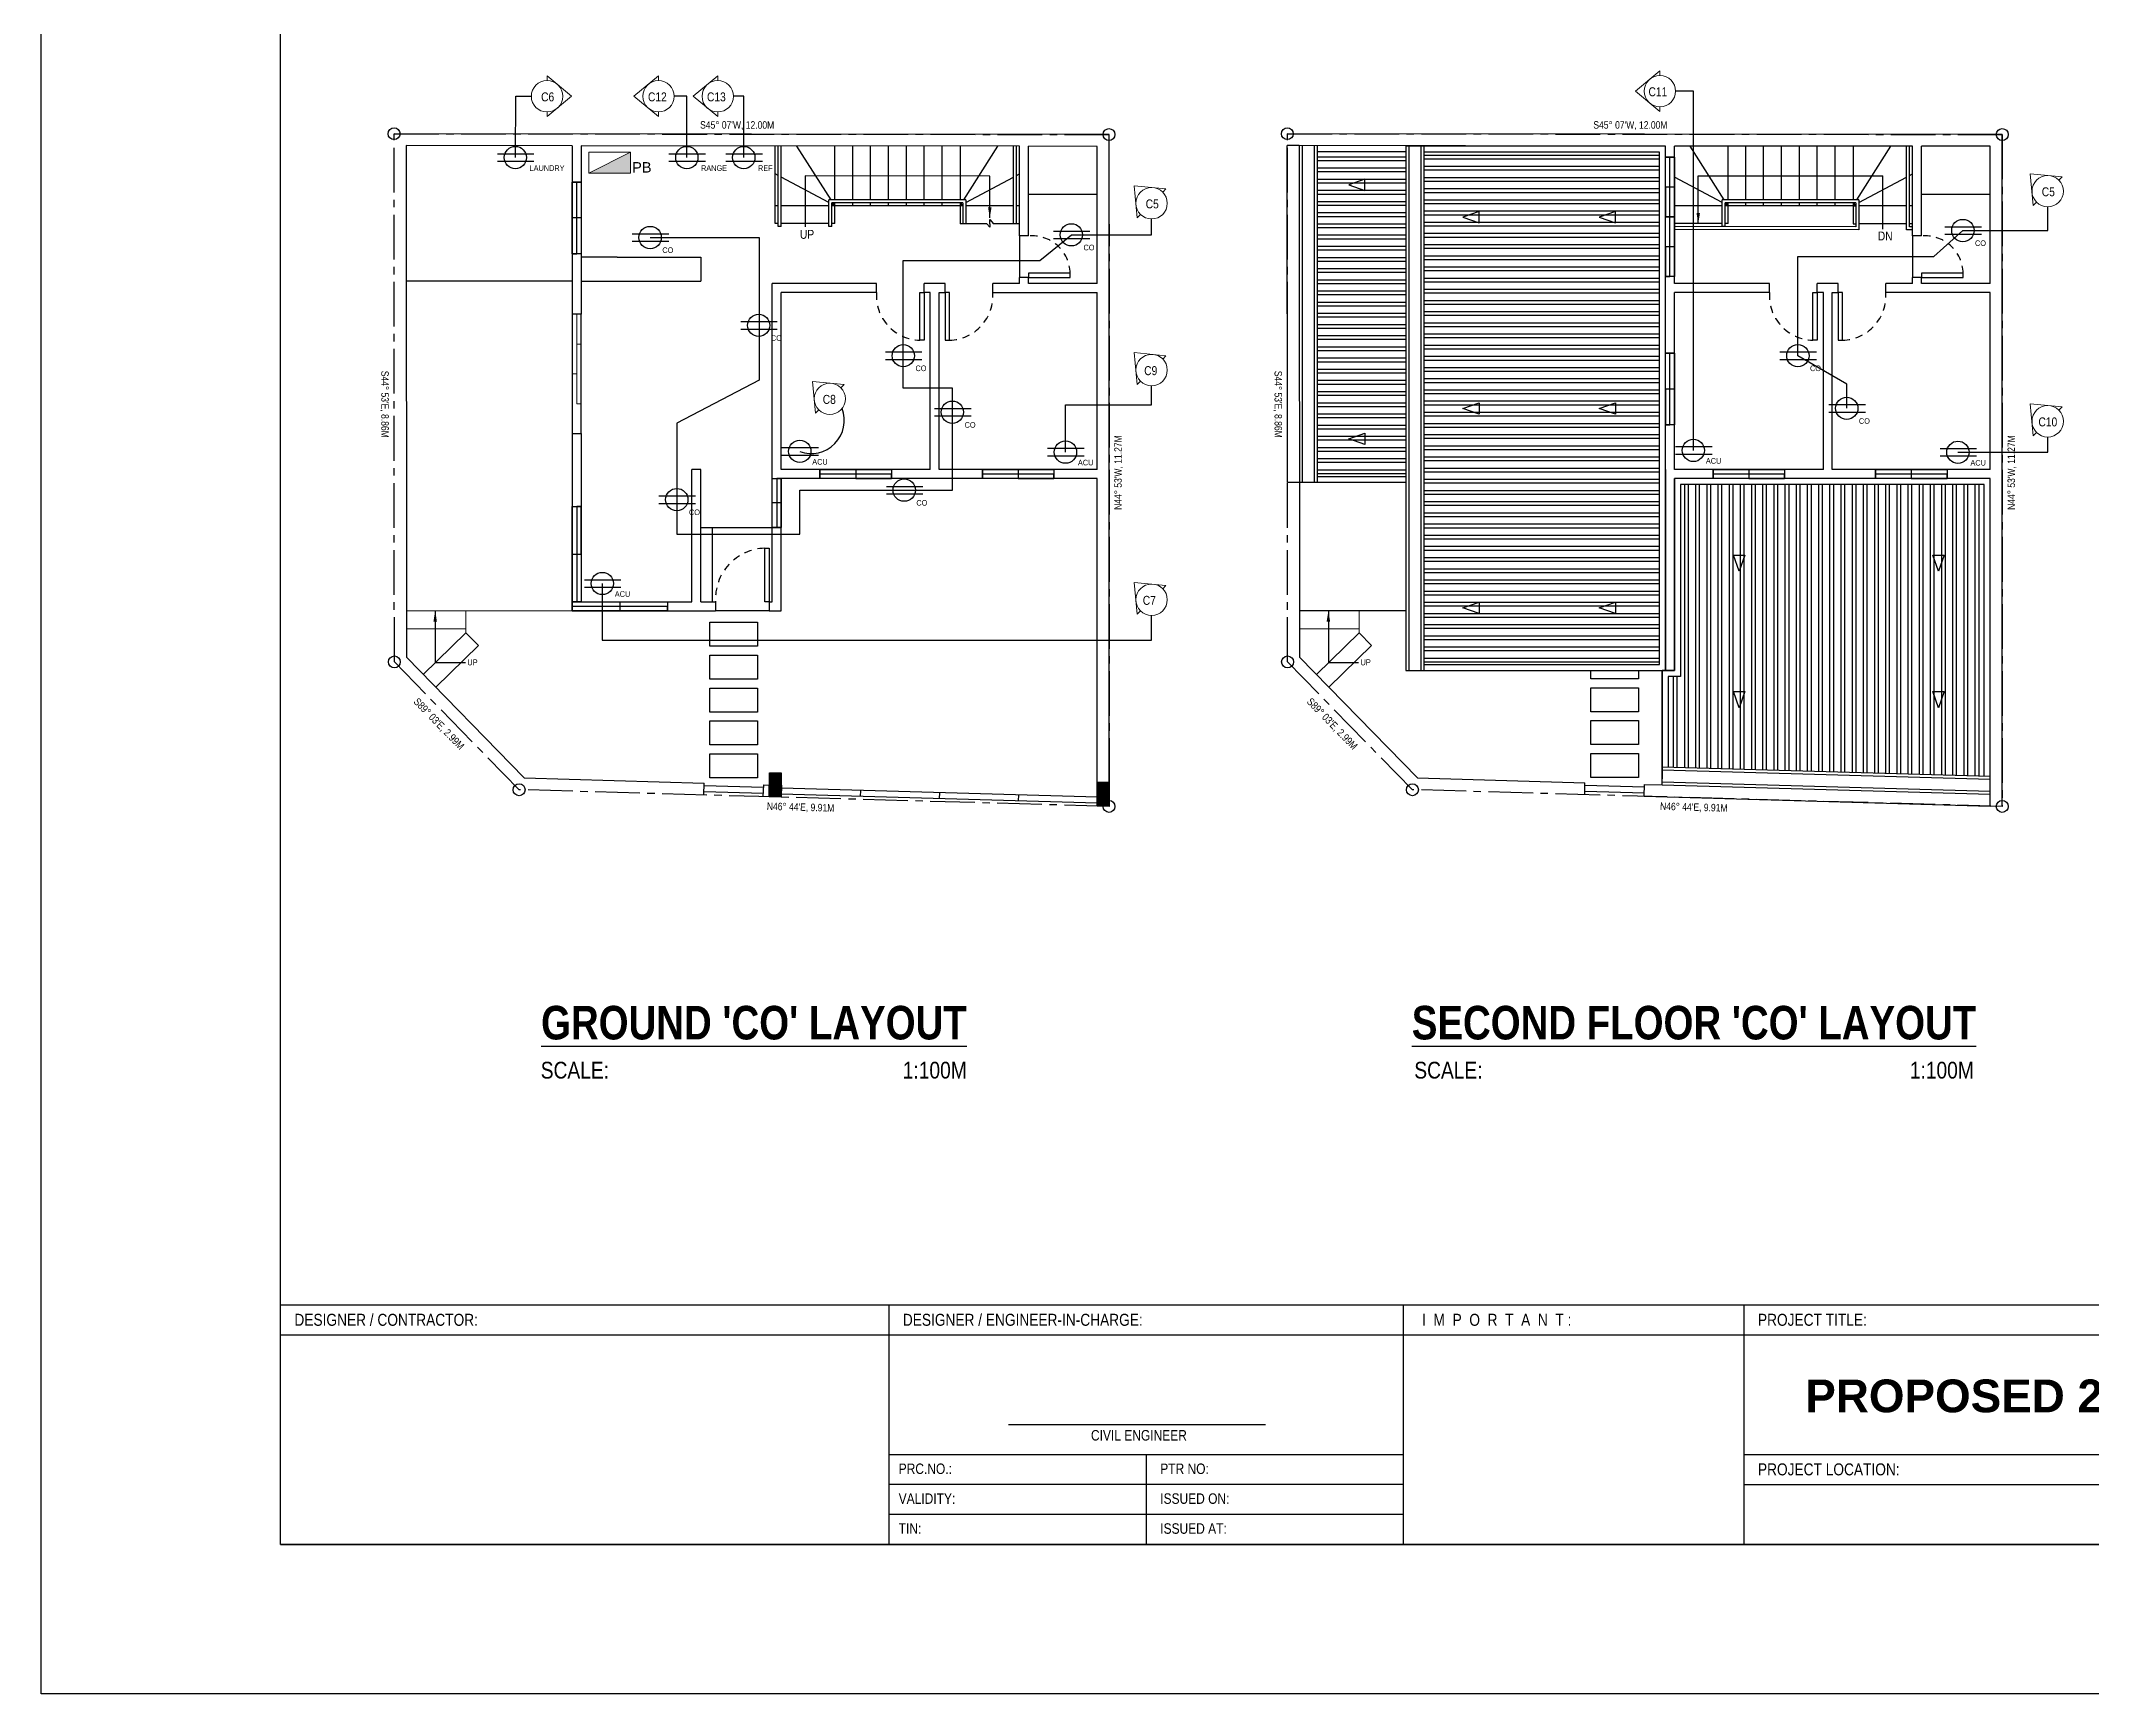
# Model space of a CAD drawing. Header units: inches. Extents: x 7263 to 14962, y 1317 to 2926.
# Drawn here: x 7262.7 to 7297.09, y 1317.12 to 1344.84 of the extents above; entities that cross this region are included whole.
import ezdxf

# ---------------------------------------------------------------- set-up
doc = ezdxf.new("R2010")
doc.units = ezdxf.units.IN
doc.header["$MEASUREMENT"] = 0
doc.linetypes.add('CENTER2', pattern=[1.125, 0.75, -0.125, 0.125, -0.125])
doc.linetypes.add('HIDDEN2', pattern=[0.1875, 0.125, -0.0625])
doc.layers.add('electrical', color=118, linetype='Continuous', lineweight=13)
doc.layers.add('Muebles', color=2, linetype='Continuous', lineweight=0)
for name, color, linetype in [('hatch', 14, 'Continuous'), ('Layer1', 1, 'Continuous'), ('Layer2', 2, 'Continuous'), ('Layer3', 3, 'Continuous'), ('Layer4', 4, 'Continuous'), ('Layer6', 6, 'Continuous'), ('Layer8', 8, 'Continuous'), ('PDF10_HJ_10MM 2', 7, 'Continuous'), ('text', 7, 'Continuous')]:
    doc.layers.add(name, color=color, linetype=linetype)
doc.styles.get("Standard").update_dxf_attribs({"font": ''})
doc.styles.get('Standard').set_extended_font_data('Tw Cen MT Condensed')
doc.dimstyles.get("Standard").update_dxf_attribs({"dimtxt": 0.2, "dimasz": 0.18, "dimexe": 0.18, "dimexo": 0.0625, "dimgap": 0.09, "dimtad": 0, "dimzin": 0, "dimdsep": 46, "dimtxsty": 'Standard', "dimblk": 'ARCHTICK', "dimcen": 0.09, "dimclrd": 8, "dimclre": 8, "dimclrt": 2, "dimadec": 0, "dimazin": 0, "dimtfac": 1, "dimtofl": 0, "dimtmove": 0, "dimatfit": 3, "dimfxl": 1, "dimtolj": 1, "dimtzin": 0, "dimarcsym": 0})

# ---------------------------------------------------------------- blocks, each defined once
blk = doc.blocks.new('lot')
at = {"layer": 'Layer3', "linetype": 'CENTER2'}
blk.add_lwpolyline([(7106.756, 1445.657), (7106.77, 1434.387), (7096.873, 1434.655), (7094.777, 1436.797), (7094.762, 1445.657)], close=True, dxfattribs=at)
at = {"layer": 'Layer4'}
for centre in [(7094.762, 1445.657), (7106.756, 1445.657), (7094.777, 1436.797), (7096.873, 1434.655), (7106.77, 1434.387)]:
    blk.add_circle(centre, 0.1, dxfattribs=at)
at = {"layer": 'Layer3', "insert": (7099.896, 1445.873), "char_height": 0.125, "attachment_point": 1}
blk.add_mtext_dynamic_manual_height_columns("{\\fTechnicLite|b0|i0|c2|p2;S45%%D 07'W, 12.00M}", width=3.85486, gutter_width=1, heights=[0], dxfattribs=at)
at = {"layer": 'Layer3', "char_height": 0.125, "attachment_point": 1}
for s, insert, rotation in [("{\\fTechnicLite|b0|i0|c2|p2;S44%%D 53'E, 8.86M}", (7094.677, 1441.68), 270.1019), ("{\\fTechnicLite|b0|i0|c2|p2;N44%%D 53'W, 11.27M}", (7106.852, 1439.361), 90.0686), ("{\\fTechnicLite|b0|i0|c2|p2;S89%%D 03'E, 2.99M}", (7095.18, 1436.207), 314.2353), ("{\\fTechnicLite|b0|i0|c2|p2;N46%%D 44'E, 9.91M}", (7101.031, 1434.448), 358.4519)]:
    blk.add_mtext_dynamic_manual_height_columns(s, width=3.85486, gutter_width=1, heights=[0], dxfattribs=dict(at, insert=insert, rotation=rotation))
blk = doc.blocks.new('_ArchTick')
at = {"color": 0, "linetype": 'ByBlock', "const_width": 0.15}
blk.add_lwpolyline([(-0.5, -0.5), (0.5, 0.5)], dxfattribs=at)

msp = doc.modelspace()

# ---------------------------------------------------------------- hatches: boundary and pattern name
at = {"layer": 'electrical'}
h = msp.add_hatch(color=8, dxfattribs=at)
h.set_gradient(color1=(122, 133, 130), one_color=1, tint=1)
h.paths.add_polyline_path([(7271.885, 1342.628), (7272.587, 1342.628), (7272.587, 1342.979)])
at = {"layer": 'Layer3', "true_color": 0x636466}
h = msp.add_hatch(dxfattribs=at)
h.set_pattern_fill('ANSI32', color=251, scale=0.5, angle=135)
h.set_pattern_definition([(180, (130.64805, -114.22418), (-3e-17, -0.1875), []), (180, (130.58555, -114.16168), (-3e-17, -0.1875), [])])
h.paths.add_polyline_path([(7285.596, 1342.987), (7284.106, 1342.987), (7284.106, 1337.536), (7285.596, 1337.536)])
h = msp.add_hatch(dxfattribs=at)
h.set_pattern_fill('ANSI32', color=251, scale=0.5, angle=135)
h.set_pattern_definition([(180, (102.37391, -102.38363), (-3e-17, -0.1875), []), (180, (102.31141, -102.32113), (-3e-17, -0.1875), [])])
h.paths.add_polyline_path([(7289.85, 1342.977), (7285.896, 1342.977), (7285.896, 1334.383), (7289.85, 1334.383)])
h = msp.add_hatch(dxfattribs=at)
h.set_pattern_fill('ANSI32', color=251, scale=0.5, angle=225)
h.set_pattern_definition([(270, (130.64811, -102.38363), (0.1875, -4e-17), []), (270, (130.58561, -102.44613), (0.1875, -4e-17), [])])
h.paths.add_polyline_path([(7289.994, 1332.662), (7295.3, 1332.512), (7295.3, 1337.404), (7290.2, 1337.404), (7290.2, 1334.183), (7289.994, 1334.183)])
at = {"layer": 'Layer6', "true_color": 0x636466}
h = msp.add_hatch(color=251, dxfattribs=at)
h.dxf.hatch_style = 1
h.paths.add_polyline_path([(7275.115, 1332.465, -0.414564), (7275.015, 1332.565), (7274.916, 1332.565), (7274.915, 1332.165), (7275.115, 1332.165)])
h.paths.add_polyline_path([(7275.115, 1332.565), (7275.015, 1332.565, 0.414564), (7275.115, 1332.465)], flags=17)
h = msp.add_hatch(color=251, dxfattribs=at)
h.dxf.hatch_style = 1
h.paths.add_polyline_path([(7280.615, 1332.309, -0.414564), (7280.515, 1332.409), (7280.415, 1332.409), (7280.415, 1332.009), (7280.615, 1332.009)])
h.paths.add_polyline_path([(7280.615, 1332.409), (7280.515, 1332.409, 0.414564), (7280.615, 1332.309)], flags=17)

# ---------------------------------------------------------------- linework, layer by layer
at = {"layer": 'Defpoints'}
msp.add_lwpolyline([(7262.697, 1368.116), (7339.197, 1368.116), (7339.197, 1317.116), (7262.697, 1317.116)], close=True, dxfattribs=at)
at = {"layer": 'electrical', "color": 1}
msp.add_line((7272.587, 1342.979), (7271.885, 1342.628), dxfattribs=at)
at = {"layer": 'electrical', "color": 2, "lineweight": 15}
for points in [[(7271.186, 1343.652), (7271.186, 1343.574), (7271.599, 1343.915), (7271.186, 1344.256), (7271.186, 1344.177)], [(7271.186, 1343.652), (7271.186, 1343.574), (7271.599, 1343.915), (7271.186, 1344.256), (7271.186, 1344.177)], [(7273.056, 1343.652), (7273.056, 1343.574), (7272.643, 1343.915), (7273.056, 1344.256), (7273.056, 1344.177)], [(7274.05, 1343.652), (7274.05, 1343.574), (7273.637, 1343.915), (7274.05, 1344.256), (7274.05, 1344.177)], [(7289.858, 1343.739), (7289.858, 1343.66), (7289.445, 1344.001), (7289.858, 1344.343), (7289.858, 1344.264)], [(7281.143, 1341.934), (7281.088, 1341.879), (7281.037, 1342.412), (7281.57, 1342.361), (7281.515, 1342.306)], [(7296.177, 1342.138), (7296.122, 1342.082), (7296.071, 1342.615), (7296.604, 1342.565), (7296.549, 1342.509)], [(7281.143, 1339.137), (7281.088, 1339.081), (7281.037, 1339.615), (7281.57, 1339.564), (7281.515, 1339.508)], [(7275.745, 1338.656), (7275.69, 1338.6), (7275.639, 1339.133), (7276.172, 1339.083), (7276.117, 1339.027)], [(7296.177, 1338.278), (7296.122, 1338.222), (7296.071, 1338.755), (7296.604, 1338.704), (7296.549, 1338.649)], [(7281.143, 1335.284), (7281.088, 1335.228), (7281.037, 1335.762), (7281.57, 1335.711), (7281.515, 1335.655)]]:
    msp.add_lwpolyline(points, dxfattribs=at)
at = {"layer": 'electrical', "color": 1}
msp.add_lwpolyline([(7271.885, 1342.628), (7272.587, 1342.628), (7272.587, 1342.979), (7271.885, 1342.979)], close=True, dxfattribs=at)
at = {"layer": 'electrical', "color": 4, "lineweight": 15}
for centre in [(7271.186, 1343.915), (7271.186, 1343.915), (7273.056, 1343.915), (7273.056, 1343.915), (7274.05, 1343.915), (7274.05, 1343.915), (7289.858, 1344.001), (7289.858, 1344.001), (7281.329, 1342.12), (7281.329, 1342.12), (7296.363, 1342.323), (7296.363, 1342.323), (7281.329, 1339.323), (7281.329, 1339.323), (7275.931, 1338.841), (7275.931, 1338.841), (7296.363, 1338.463), (7296.363, 1338.463), (7281.329, 1335.47), (7281.329, 1335.47)]:
    msp.add_circle(centre, 0.263, dxfattribs=at)
at = {"layer": 'hatch', "color": 1, "lineweight": -3}
for p, q in [((7270.355, 1342.95), (7270.967, 1342.95)), ((7270.355, 1342.825), (7270.967, 1342.825)), ((7273.232, 1342.95), (7273.844, 1342.95)), ((7273.232, 1342.825), (7273.844, 1342.825)), ((7274.187, 1342.95), (7274.799, 1342.95)), ((7274.187, 1342.825), (7274.799, 1342.825)), ((7294.64, 1341.726), (7295.252, 1341.726)), ((7272.616, 1341.609), (7273.229, 1341.609)), ((7272.616, 1341.484), (7273.229, 1341.484)), ((7279.683, 1341.653), (7280.295, 1341.653)), ((7279.683, 1341.528), (7280.295, 1341.528)), ((7294.64, 1341.601), (7295.252, 1341.601)), ((7274.438, 1340.135), (7275.05, 1340.135)), ((7274.438, 1340.01), (7275.05, 1340.01)), ((7276.863, 1339.627), (7277.476, 1339.627)), ((7291.872, 1339.627), (7292.484, 1339.627)), ((7276.863, 1339.502), (7277.476, 1339.502)), ((7291.872, 1339.502), (7292.484, 1339.502)), ((7277.688, 1338.678), (7278.3, 1338.678)), ((7292.692, 1338.743), (7293.304, 1338.743)), ((7292.692, 1338.619), (7293.304, 1338.619)), ((7277.688, 1338.553), (7278.3, 1338.553)), ((7275.127, 1338.022), (7275.74, 1338.022)), ((7279.584, 1338.01), (7280.196, 1338.01)), ((7290.119, 1338.038), (7290.732, 1338.038)), ((7290.119, 1337.913), (7290.732, 1337.913)), ((7294.557, 1338.007), (7295.17, 1338.007)), ((7275.127, 1337.897), (7275.74, 1337.897)), ((7279.584, 1337.885), (7280.196, 1337.885)), ((7294.557, 1337.882), (7295.17, 1337.882)), ((7273.064, 1337.212), (7273.676, 1337.212)), ((7276.879, 1337.372), (7277.491, 1337.372)), ((7276.879, 1337.247), (7277.491, 1337.247)), ((7273.064, 1337.087), (7273.676, 1337.087)), ((7271.814, 1335.805), (7272.426, 1335.805)), ((7271.814, 1335.68), (7272.426, 1335.68))]:
    msp.add_line(p, q, dxfattribs=at)
for centre in [(7270.655, 1342.887), (7273.532, 1342.887), (7274.487, 1342.887), (7272.916, 1341.546), (7279.983, 1341.591), (7294.94, 1341.663), (7274.738, 1340.073), (7277.163, 1339.564), (7292.172, 1339.564), (7277.987, 1338.616), (7292.992, 1338.681), (7275.427, 1337.959), (7279.884, 1337.947), (7290.419, 1337.975), (7294.857, 1337.944), (7273.363, 1337.15), (7277.179, 1337.309), (7272.114, 1335.743)]:
    msp.add_circle(centre, 0.187, dxfattribs=at)
at = {"layer": 'Layer1'}
for p, q in [((7275.065, 1341.73), (7275.066, 1343.08)), ((7275.115, 1341.73), (7275.116, 1343.08)), ((7279.015, 1341.777), (7279.013, 1343.08)), ((7279.065, 1341.777), (7279.063, 1343.08)), ((7283.856, 1343.087), (7283.853, 1337.436)), ((7284.056, 1343.087), (7284.059, 1337.436)), ((7285.646, 1343.077), (7285.646, 1334.283)), ((7285.846, 1343.077), (7285.846, 1334.283)), ((7293.997, 1341.677), (7293.995, 1343.08)), ((7294.047, 1341.727), (7294.045, 1343.08)), ((7284.106, 1342.987), (7285.596, 1342.987)), ((7278.215, 1342.178), (7275.915, 1342.179)), ((7275.915, 1341.729), (7275.915, 1342.179)), ((7278.165, 1342.128), (7275.965, 1342.129)), ((7275.965, 1341.729), (7275.965, 1342.129)), ((7278.165, 1342.128), (7278.165, 1341.778)), ((7278.215, 1342.178), (7278.215, 1341.778)), ((7279.264, 1342.274), (7280.415, 1342.274)), ((7293.197, 1342.177), (7290.9, 1342.179)), ((7290.9, 1341.729), (7290.9, 1342.179)), ((7293.147, 1342.127), (7290.95, 1342.129)), ((7290.95, 1341.729), (7290.95, 1342.129)), ((7293.147, 1342.127), (7293.147, 1341.727)), ((7293.197, 1342.177), (7293.197, 1341.677)), ((7294.246, 1342.274), (7295.397, 1342.274)), ((7275.115, 1341.73), (7275.065, 1341.73)), ((7275.965, 1341.729), (7275.915, 1341.729)), ((7293.147, 1341.727), (7290.1, 1341.73)), ((7293.197, 1341.677), (7290.1, 1341.68)), ((7290.95, 1341.729), (7290.9, 1341.729)), ((7294.097, 1341.727), (7294.047, 1341.727)), ((7279.115, 1341.574), (7279.115, 1340.874)), ((7294.097, 1341.677), (7293.997, 1341.677)), ((7294.097, 1341.574), (7294.097, 1340.874)), ((7284.106, 1337.536), (7285.596, 1337.536)), ((7273.765, 1336.684), (7274.965, 1336.684)), ((7273.965, 1335.433), (7273.965, 1336.684)), ((7274.915, 1335.283), (7274.015, 1335.283)), ((7285.596, 1335.283), (7283.81, 1335.283)), ((7289.894, 1332.615), (7295.4, 1332.459)), ((7289.894, 1332.415), (7295.4, 1332.259))]:
    msp.add_line(p, q, dxfattribs=at)
for points in [[(7285.896, 1334.383), (7289.85, 1334.383), (7289.85, 1342.977), (7285.896, 1342.977)], [(7295.3, 1332.512), (7295.3, 1337.404), (7290.2, 1337.404), (7290.2, 1334.183), (7289.994, 1334.183), (7289.994, 1332.662)]]:
    msp.add_lwpolyline(points, dxfattribs=at)
for points in [[(7290.1, 1342.892), (7290.1, 1341.892), (7289.95, 1341.892), (7289.95, 1342.892)], [(7271.76, 1342.474), (7271.76, 1341.274), (7271.61, 1341.274), (7271.61, 1342.474)], [(7290.1, 1341.892), (7290.1, 1340.892), (7289.95, 1340.892), (7289.95, 1341.892)], [(7271.61, 1338.259), (7271.76, 1338.259), (7271.76, 1340.259), (7271.61, 1340.259)], [(7290.1, 1339.604), (7290.1, 1338.404), (7289.95, 1338.404), (7289.95, 1339.604)], [(7275.765, 1337.654), (7276.965, 1337.654), (7276.965, 1337.504), (7275.765, 1337.504)], [(7278.49, 1337.654), (7279.69, 1337.654), (7279.69, 1337.504), (7278.49, 1337.504)], [(7290.75, 1337.654), (7291.95, 1337.654), (7291.95, 1337.504), (7290.75, 1337.504)], [(7293.475, 1337.654), (7294.675, 1337.654), (7294.675, 1337.504), (7293.475, 1337.504)], [(7274.965, 1336.684), (7274.965, 1337.504), (7275.115, 1337.504), (7275.115, 1336.684)], [(7271.61, 1335.433), (7271.61, 1337.033), (7271.76, 1337.033), (7271.76, 1335.433)], [(7271.61, 1335.433), (7273.21, 1335.433), (7273.21, 1335.283), (7271.61, 1335.283)]]:
    msp.add_lwpolyline(points, close=True, dxfattribs=at)
at = {"layer": 'Layer1', "linetype": 'HIDDEN2'}
for centre, radius, start, end in [((7279.319, 1340.93), 0.646, 1.6632, 94.8163), ((7294.301, 1340.93), 0.646, 1.6632, 94.8163), ((7277.459, 1340.569), 0.746, 175.8096, 268.5593), ((7277.921, 1340.569), 0.746, 271.4407, 4.1904), ((7292.441, 1340.569), 0.746, 175.8096, 268.5593), ((7292.903, 1340.569), 0.746, 271.4407, 4.1904), ((7274.859, 1335.488), 0.846, 91.2707, 183.7084)]:
    msp.add_arc(centre, radius, start, end, dxfattribs=at)
at = {"layer": 'Layer2'}
for p, q in [((7275.015, 1341.78), (7275.016, 1343.08)), ((7275.951, 1342.179), (7275.38, 1343.08)), ((7276.015, 1342.179), (7276.015, 1343.081)), ((7276.315, 1342.179), (7276.315, 1343.081)), ((7276.615, 1342.179), (7276.615, 1343.081)), ((7276.915, 1342.179), (7276.915, 1343.081)), ((7277.215, 1342.179), (7277.215, 1343.081)), ((7277.515, 1342.179), (7277.515, 1343.081)), ((7277.815, 1342.179), (7277.815, 1343.081)), ((7278.115, 1343.077), (7278.115, 1342.178)), ((7278.178, 1342.179), (7278.75, 1343.08)), ((7290.937, 1342.179), (7290.365, 1343.08)), ((7291, 1342.179), (7291, 1343.081)), ((7291.297, 1342.179), (7291.297, 1343.081)), ((7291.597, 1342.179), (7291.597, 1343.081)), ((7291.897, 1342.179), (7291.897, 1343.081)), ((7292.197, 1342.179), (7292.197, 1343.081)), ((7292.497, 1342.179), (7292.497, 1343.081)), ((7292.797, 1342.179), (7292.797, 1343.081)), ((7293.097, 1343.077), (7293.097, 1342.178)), ((7293.16, 1342.179), (7293.732, 1343.08)), ((7275.066, 1342.587), (7275.016, 1342.614)), ((7275.915, 1342.133), (7275.116, 1342.56)), ((7278.215, 1342.133), (7279.014, 1342.56)), ((7279.064, 1342.587), (7279.115, 1342.614)), ((7290.9, 1342.133), (7290.101, 1342.56)), ((7293.197, 1342.133), (7293.996, 1342.56)), ((7294.046, 1342.587), (7294.097, 1342.614)), ((7275.065, 1342.08), (7275.015, 1342.08)), ((7275.915, 1342.079), (7275.115, 1342.08)), ((7276.015, 1342.079), (7275.965, 1342.106)), ((7278.165, 1342.078), (7275.965, 1342.079)), ((7276.015, 1342.079), (7275.983, 1342.129)), ((7276.015, 1341.779), (7276.015, 1342.129)), ((7276.315, 1342.079), (7276.315, 1342.129)), ((7276.615, 1342.079), (7276.615, 1342.129)), ((7276.915, 1342.079), (7276.915, 1342.129)), ((7277.215, 1342.079), (7277.215, 1342.129)), ((7277.515, 1342.079), (7277.515, 1342.129)), ((7277.815, 1342.079), (7277.815, 1342.129)), ((7278.115, 1342.079), (7278.147, 1342.129)), ((7278.115, 1342.128), (7278.115, 1342.077)), ((7278.115, 1342.079), (7278.165, 1342.106)), ((7278.116, 1342.078), (7278.116, 1341.778)), ((7279.015, 1342.077), (7278.215, 1342.078)), ((7279.115, 1342.077), (7279.065, 1342.077)), ((7290.9, 1342.079), (7290.101, 1342.08)), ((7291, 1342.079), (7290.95, 1342.106)), ((7293.098, 1342.077), (7290.95, 1342.079)), ((7291, 1342.079), (7290.969, 1342.129)), ((7291, 1341.779), (7291, 1342.129)), ((7291.297, 1342.079), (7291.297, 1342.129)), ((7291.597, 1342.079), (7291.597, 1342.129)), ((7291.897, 1342.079), (7291.897, 1342.129)), ((7292.197, 1342.079), (7292.197, 1342.129)), ((7292.497, 1342.079), (7292.497, 1342.129)), ((7292.797, 1342.079), (7292.797, 1342.129)), ((7293.097, 1342.079), (7293.129, 1342.129)), ((7293.097, 1342.128), (7293.097, 1342.077)), ((7293.097, 1342.079), (7293.147, 1342.106)), ((7293.097, 1342.077), (7293.147, 1342.077)), ((7293.098, 1342.077), (7293.098, 1341.778)), ((7293.997, 1342.077), (7293.197, 1342.078)), ((7294.097, 1342.077), (7294.047, 1342.077)), ((7275.065, 1341.78), (7275.015, 1341.78)), ((7275.915, 1341.779), (7275.115, 1341.78)), ((7276.015, 1341.779), (7275.965, 1341.779)), ((7290.9, 1341.779), (7290.1, 1341.78)), ((7291, 1341.779), (7290.95, 1341.779)), ((7293.097, 1341.777), (7293.147, 1341.777)), ((7293.997, 1341.777), (7293.197, 1341.778)), ((7294.097, 1341.777), (7294.047, 1341.777)), ((7272.361, 1341.216), (7271.761, 1341.216)), ((7272.361, 1341.216), (7273.765, 1341.216)), ((7273.765, 1341.216), (7273.765, 1340.816)), ((7271.61, 1340.815), (7268.822, 1340.814)), ((7271.761, 1340.816), (7273.765, 1340.816)), ((7274.816, 1332.219), (7273.817, 1332.247)), ((7274.819, 1332.319), (7273.82, 1332.347)), ((7280.416, 1332.059), (7275.116, 1332.209)), ((7280.419, 1332.159), (7275.119, 1332.309)), ((7276.444, 1332.271), (7276.441, 1332.171)), ((7277.769, 1332.234), (7277.766, 1332.134)), ((7279.094, 1332.197), (7279.091, 1332.097)), ((7289.596, 1332.225), (7288.596, 1332.253)), ((7289.599, 1332.325), (7288.599, 1332.353)), ((7283.24, 1321.632), (7278.929, 1321.632))]:
    msp.add_line(p, q, dxfattribs=at)
for points in [[(7290.025, 1342.392), (7290.025, 1342.892), (7290.1, 1342.892), (7290.1, 1342.392)], [(7271.685, 1341.874), (7271.685, 1342.474), (7271.76, 1342.474), (7271.76, 1341.874)], [(7289.95, 1342.392), (7289.95, 1341.892), (7290.025, 1341.892), (7290.025, 1342.392)], [(7271.61, 1341.874), (7271.61, 1341.274), (7271.685, 1341.274), (7271.685, 1341.874)], [(7290.025, 1341.392), (7290.025, 1341.892), (7290.1, 1341.892), (7290.1, 1341.392)], [(7289.95, 1341.392), (7289.95, 1340.892), (7290.025, 1340.892), (7290.025, 1341.392)], [(7279.265, 1340.874), (7279.965, 1340.874), (7279.965, 1340.949), (7279.265, 1340.949)], [(7294.247, 1340.874), (7294.947, 1340.874), (7294.947, 1340.949), (7294.247, 1340.949)], [(7277.44, 1339.824), (7277.44, 1340.624), (7277.515, 1340.624), (7277.515, 1339.824)], [(7277.94, 1339.824), (7277.94, 1340.624), (7277.865, 1340.624), (7277.865, 1339.824)], [(7292.422, 1339.824), (7292.422, 1340.624), (7292.497, 1340.624), (7292.497, 1339.824)], [(7292.922, 1339.824), (7292.922, 1340.624), (7292.847, 1340.624), (7292.847, 1339.824)], [(7290.025, 1339.004), (7290.025, 1339.604), (7290.1, 1339.604), (7290.1, 1339.004)], [(7289.95, 1339.004), (7289.95, 1338.404), (7290.025, 1338.404), (7290.025, 1339.004)], [(7276.365, 1337.579), (7275.765, 1337.579), (7275.765, 1337.654), (7276.365, 1337.654)], [(7276.365, 1337.504), (7276.965, 1337.504), (7276.965, 1337.579), (7276.365, 1337.579)], [(7279.09, 1337.579), (7278.49, 1337.579), (7278.49, 1337.654), (7279.09, 1337.654)], [(7279.09, 1337.504), (7279.69, 1337.504), (7279.69, 1337.579), (7279.09, 1337.579)], [(7291.35, 1337.579), (7290.75, 1337.579), (7290.75, 1337.654), (7291.35, 1337.654)], [(7291.35, 1337.504), (7291.95, 1337.504), (7291.95, 1337.579), (7291.35, 1337.579)], [(7294.075, 1337.579), (7293.475, 1337.579), (7293.475, 1337.654), (7294.075, 1337.654)], [(7294.075, 1337.504), (7294.675, 1337.504), (7294.675, 1337.579), (7294.075, 1337.579)], [(7275.115, 1337.104), (7275.115, 1337.504), (7275.04, 1337.504), (7275.04, 1337.104)], [(7271.76, 1336.233), (7271.76, 1337.033), (7271.685, 1337.033), (7271.685, 1336.233)], [(7275.04, 1337.104), (7275.04, 1336.684), (7274.965, 1336.684), (7274.965, 1337.104)], [(7271.685, 1336.233), (7271.685, 1335.433), (7271.61, 1335.433), (7271.61, 1336.233)], [(7274.915, 1336.333), (7274.915, 1335.433), (7274.84, 1335.433), (7274.84, 1336.333)], [(7272.41, 1335.358), (7271.61, 1335.358), (7271.61, 1335.433), (7272.41, 1335.433)], [(7272.41, 1335.283), (7273.21, 1335.283), (7273.21, 1335.358), (7272.41, 1335.358)]]:
    msp.add_lwpolyline(points, close=True, dxfattribs=at)
at = {"layer": 'Layer3'}
for p, q in [((7271.61, 1343.084), (7271.61, 1340.259)), ((7271.76, 1343.084), (7271.76, 1340.259)), ((7279.115, 1343.077), (7271.76, 1343.084)), ((7279.115, 1341.574), (7279.115, 1343.077)), ((7279.265, 1341.574), (7279.265, 1343.077)), ((7283.806, 1343.088), (7283.606, 1343.088)), ((7283.609, 1337.436), (7283.606, 1343.088)), ((7284.106, 1343.087), (7284.109, 1337.436)), ((7289.95, 1343.077), (7285.596, 1343.077)), ((7285.596, 1343.077), (7285.596, 1334.283)), ((7285.896, 1343.077), (7285.896, 1334.283)), ((7289.95, 1337.654), (7289.95, 1343.08)), ((7294.097, 1343.077), (7290.1, 1343.077)), ((7290.1, 1340.774), (7290.1, 1343.077)), ((7294.097, 1341.574), (7294.097, 1343.077)), ((7295.397, 1343.077), (7294.247, 1343.077)), ((7294.247, 1341.574), (7294.247, 1343.077)), ((7295.397, 1340.774), (7295.397, 1343.077)), ((7290.1, 1342.892), (7289.95, 1342.892)), ((7271.76, 1342.474), (7271.61, 1342.474)), ((7279.115, 1341.574), (7279.115, 1341.586)), ((7279.265, 1341.574), (7279.115, 1341.574)), ((7294.097, 1341.574), (7294.097, 1341.586)), ((7294.247, 1341.574), (7294.097, 1341.574)), ((7271.76, 1341.274), (7271.61, 1341.274)), ((7276.715, 1340.774), (7274.965, 1340.774)), ((7274.965, 1337.654), (7274.965, 1340.774)), ((7276.715, 1340.624), (7276.715, 1340.774)), ((7277.865, 1340.774), (7277.515, 1340.774)), ((7277.515, 1340.624), (7277.515, 1340.774)), ((7277.865, 1340.624), (7277.865, 1340.774)), ((7279.115, 1340.774), (7278.665, 1340.774)), ((7278.665, 1340.624), (7278.665, 1340.774)), ((7279.115, 1340.774), (7279.115, 1340.874)), ((7279.265, 1340.874), (7279.115, 1340.874)), ((7279.265, 1340.774), (7279.265, 1340.874)), ((7280.415, 1340.774), (7279.265, 1340.774)), ((7291.697, 1340.774), (7290.1, 1340.774)), ((7291.697, 1340.624), (7291.697, 1340.774)), ((7292.497, 1340.624), (7292.497, 1340.774)), ((7292.847, 1340.774), (7292.497, 1340.774)), ((7292.847, 1340.624), (7292.847, 1340.774)), ((7294.097, 1340.774), (7293.647, 1340.774)), ((7293.647, 1340.624), (7293.647, 1340.774)), ((7294.097, 1340.774), (7294.097, 1340.874)), ((7294.247, 1340.874), (7294.097, 1340.874)), ((7294.247, 1340.774), (7294.247, 1340.874)), ((7295.397, 1340.774), (7294.247, 1340.774)), ((7276.715, 1340.624), (7275.115, 1340.624)), ((7275.115, 1337.654), (7275.115, 1340.624)), ((7277.615, 1340.624), (7277.515, 1340.624)), ((7277.615, 1337.654), (7277.615, 1340.624)), ((7277.765, 1337.654), (7277.765, 1340.624)), ((7277.765, 1340.624), (7277.865, 1340.624)), ((7278.665, 1340.624), (7280.415, 1340.624)), ((7291.697, 1340.624), (7290.1, 1340.624)), ((7290.1, 1337.654), (7290.1, 1340.624)), ((7292.6, 1340.624), (7292.497, 1340.624)), ((7292.6, 1337.654), (7292.6, 1340.624)), ((7292.75, 1337.654), (7292.75, 1340.624)), ((7292.75, 1340.624), (7292.847, 1340.624)), ((7290.1, 1339.604), (7289.95, 1339.604)), ((7271.61, 1338.259), (7271.61, 1335.283)), ((7271.76, 1338.259), (7271.76, 1335.433)), ((7290.1, 1338.404), (7289.95, 1338.404)), ((7273.615, 1335.433), (7273.615, 1337.654)), ((7273.765, 1337.654), (7273.615, 1337.654)), ((7273.765, 1335.433), (7273.765, 1337.654)), ((7274.965, 1335.433), (7274.965, 1337.654)), ((7277.615, 1337.654), (7275.115, 1337.654)), ((7275.765, 1337.654), (7275.765, 1337.504)), ((7276.965, 1337.654), (7276.965, 1337.504)), ((7280.415, 1337.654), (7277.765, 1337.654)), ((7278.49, 1337.654), (7278.49, 1337.504)), ((7279.69, 1337.654), (7279.69, 1337.504)), ((7289.95, 1337.654), (7289.95, 1334.283)), ((7292.6, 1337.654), (7290.1, 1337.654)), ((7290.75, 1337.654), (7290.75, 1337.504)), ((7291.95, 1337.654), (7291.95, 1337.504)), ((7295.4, 1337.654), (7292.75, 1337.654)), ((7293.475, 1337.654), (7293.475, 1337.504)), ((7294.675, 1337.654), (7294.675, 1337.504)), ((7274.965, 1337.504), (7275.115, 1337.504)), ((7280.415, 1337.504), (7275.115, 1337.504)), ((7275.115, 1335.283), (7275.115, 1337.504)), ((7285.596, 1337.437), (7283.609, 1337.436)), ((7295.4, 1337.504), (7290.1, 1337.504)), ((7290.1, 1334.283), (7290.1, 1337.504)), ((7274.965, 1336.684), (7275.115, 1336.684)), ((7271.61, 1335.433), (7271.61, 1335.283)), ((7271.61, 1335.433), (7271.76, 1335.433)), ((7271.61, 1335.283), (7274.015, 1335.283)), ((7271.76, 1335.433), (7273.615, 1335.433)), ((7273.21, 1335.433), (7273.21, 1335.283)), ((7273.765, 1335.433), (7274.015, 1335.433)), ((7274.015, 1335.433), (7274.015, 1335.283)), ((7274.915, 1335.433), (7274.965, 1335.433)), ((7274.915, 1335.433), (7274.915, 1335.283)), ((7274.915, 1335.283), (7275.115, 1335.283)), ((7289.894, 1332.365), (7289.894, 1334.283)), ((7273.815, 1332.196), (7273.821, 1332.396)), ((7288.595, 1332.201), (7288.6, 1332.401)), ((7289.894, 1332.665), (7295.4, 1332.509)), ((7274.815, 1332.167), (7274.821, 1332.367)), ((7275.115, 1332.159), (7275.121, 1332.359)), ((7289.594, 1332.173), (7289.6, 1332.373)), ((7289.594, 1332.173), (7295.4, 1332.009)), ((7289.894, 1332.365), (7295.4, 1332.209)), ((7280.615, 1332.004), (7280.415, 1332.009)), ((7295.6, 1332.004), (7295.4, 1332.009)), ((7276.92, 1323.642), (7276.92, 1319.626)), ((7285.55, 1323.642), (7285.55, 1319.626)), ((7291.267, 1323.642), (7291.267, 1319.626)), ((7266.712, 1323.14), (7336.687, 1323.14)), ((7285.55, 1321.13), (7276.927, 1321.13)), ((7281.239, 1321.13), (7281.239, 1320.127)), ((7291.267, 1321.132), (7318.802, 1321.132)), ((7285.55, 1320.629), (7276.927, 1320.629)), ((7291.267, 1320.63), (7318.802, 1320.63)), ((7285.55, 1320.127), (7276.927, 1320.127)), ((7281.239, 1320.127), (7281.239, 1319.626))]:
    msp.add_line(p, q, dxfattribs=at)
for points in [[(7280.615, 1332.004), (7280.615, 1343.274), (7268.62, 1343.288)], [(7271.61, 1343.084), (7268.821, 1343.088), (7268.826, 1334.509), (7270.805, 1332.481), (7273.821, 1332.396)], [(7280.415, 1340.774), (7280.415, 1343.074), (7279.265, 1343.077)], [(7295.6, 1332.004), (7295.6, 1343.274), (7283.606, 1343.288)], [(7286.596, 1343.084), (7283.806, 1343.088), (7283.811, 1334.509), (7285.791, 1332.481), (7288.6, 1332.401)], [(7285.596, 1343.084), (7285.596, 1334.283), (7290.1, 1334.283), (7290.1, 1335.283)], [(7285.896, 1334.283), (7289.95, 1334.283), (7289.95, 1343.077), (7285.896, 1343.077)], [(7280.415, 1337.654), (7280.415, 1340.624)], [(7295.4, 1337.654), (7295.4, 1340.624), (7293.647, 1340.624)], [(7280.415, 1332.009), (7280.415, 1337.504)], [(7295.4, 1337.504), (7290.1, 1337.504), (7290.1, 1334.283), (7289.894, 1334.283), (7289.894, 1332.465)], [(7295.4, 1332.009), (7295.4, 1337.504)], [(7274.821, 1332.367), (7275.121, 1332.359), (7275.115, 1332.159)], [(7289.6, 1332.373), (7289.894, 1332.365)]]:
    msp.add_lwpolyline(points, dxfattribs=at)
for points in [[(7284.907, 1342.524), (7284.636, 1342.429), (7284.636, 1342.429), (7284.907, 1342.334)], [(7286.823, 1341.981), (7286.551, 1341.886), (7286.551, 1341.886), (7286.823, 1341.79)], [(7289.111, 1341.981), (7288.839, 1341.886), (7288.839, 1341.886), (7289.111, 1341.79)], [(7286.823, 1338.585), (7286.551, 1338.68), (7286.551, 1338.68), (7286.823, 1338.775)], [(7289.111, 1338.585), (7288.839, 1338.68), (7288.839, 1338.68), (7289.111, 1338.775)], [(7284.907, 1338.076), (7284.636, 1338.171), (7284.636, 1338.171), (7284.907, 1338.266)], [(7291.281, 1336.219), (7291.186, 1335.948), (7291.186, 1335.948), (7291.091, 1336.219)], [(7294.628, 1336.219), (7294.532, 1335.948), (7294.532, 1335.948), (7294.437, 1336.219)], [(7286.823, 1335.239), (7286.551, 1335.334), (7286.551, 1335.334), (7286.823, 1335.429)], [(7289.111, 1335.239), (7288.839, 1335.334), (7288.839, 1335.334), (7289.111, 1335.429)], [(7291.281, 1333.932), (7291.186, 1333.66), (7291.186, 1333.66), (7291.091, 1333.932)], [(7294.628, 1333.932), (7294.532, 1333.66), (7294.532, 1333.66), (7294.437, 1333.932)]]:
    msp.add_lwpolyline(points, close=True, dxfattribs=at)
at = {"layer": 'Layer4'}
for points in [[(7275.115, 1332.565), (7275.115, 1332.165), (7274.915, 1332.165), (7274.916, 1332.565), (7275.115, 1332.565)], [(7280.615, 1332.409), (7280.615, 1332.009), (7280.415, 1332.009), (7280.415, 1332.409), (7280.615, 1332.409)]]:
    msp.add_lwpolyline(points, dxfattribs=at)
at = {"layer": 'Layer6'}
for p, q in [((7266.712, 1323.642), (7336.687, 1323.642)), ((7266.712, 1319.626), (7336.687, 1319.626))]:
    msp.add_line(p, q, dxfattribs=at)
msp.add_lwpolyline([(7336.687, 1319.626), (7266.712, 1319.626), (7266.712, 1365.606), (7336.687, 1365.606)], close=True, dxfattribs=at)
at = {"layer": 'Layer8'}
for p, q in [((7275.515, 1342.58), (7275.515, 1341.726)), ((7293.597, 1341.687), (7293.596, 1342.58)), ((7278.565, 1341.778), (7278.116, 1341.778)), ((7278.615, 1341.718), (7278.565, 1341.778)), ((7278.615, 1341.778), (7278.615, 1341.849)), ((7278.615, 1341.849), (7278.675, 1341.778)), ((7278.615, 1341.778), (7278.615, 1341.778)), ((7278.615, 1341.778), (7278.615, 1341.718)), ((7279.115, 1341.777), (7278.675, 1341.778))]:
    msp.add_line(p, q, dxfattribs=at)
for points in [[(7273.92, 1335.094), (7274.719, 1335.094), (7274.719, 1334.69), (7273.92, 1334.69)], [(7273.92, 1334.541), (7274.719, 1334.541), (7274.719, 1334.138), (7273.92, 1334.138)], [(7273.92, 1333.989), (7274.719, 1333.989), (7274.719, 1333.586), (7273.92, 1333.586)], [(7288.699, 1333.995), (7289.498, 1333.995), (7289.498, 1333.592), (7288.699, 1333.592)], [(7273.92, 1333.437), (7274.719, 1333.437), (7274.719, 1333.034), (7273.92, 1333.034)], [(7288.699, 1333.443), (7289.498, 1333.443), (7289.498, 1333.04), (7288.699, 1333.04)], [(7273.92, 1332.885), (7274.719, 1332.885), (7274.719, 1332.482), (7273.92, 1332.482)], [(7288.699, 1332.891), (7289.498, 1332.891), (7289.498, 1332.487), (7288.699, 1332.487)]]:
    msp.add_lwpolyline(points, close=True, dxfattribs=at)
msp.add_lwpolyline([(7289.498, 1334.283), (7289.498, 1334.144), (7288.699, 1334.144), (7288.699, 1334.283)], dxfattribs=at)
at = {"layer": 'Muebles'}
for p, q in [((7271.61, 1335.283), (7268.825, 1335.283)), ((7269.825, 1334.983), (7268.825, 1334.983)), ((7269.825, 1334.917), (7269.11, 1334.218)), ((7284.81, 1334.983), (7283.81, 1334.983)), ((7284.811, 1334.917), (7284.095, 1334.218))]:
    msp.add_line(p, q, dxfattribs=at)
for points in [[(7271.685, 1339.259), (7271.61, 1339.259), (7271.61, 1340.259), (7271.685, 1340.259)], [(7271.685, 1338.759), (7271.76, 1338.759), (7271.76, 1339.759), (7271.685, 1339.759)]]:
    msp.add_lwpolyline(points, close=True, dxfattribs=at)
for points in [[(7269.825, 1335.283), (7269.825, 1334.917), (7270.035, 1334.702), (7269.319, 1334.004)], [(7284.81, 1335.283), (7284.811, 1334.917), (7285.02, 1334.702), (7284.305, 1334.004)]]:
    msp.add_lwpolyline(points, dxfattribs=at)
at = {"layer": 'PDF10_HJ_10MM 2', "color": 2, "ltscale": 0.02}
for p, q in [((7270.655, 1342.887), (7270.661, 1343.915)), ((7270.661, 1343.915), (7270.923, 1343.915)), ((7271.762, 1337.15), (7271.762, 1338.192))]:
    msp.add_line(p, q, dxfattribs=at)
for points in [[(7273.532, 1342.887), (7273.532, 1343.915), (7273.319, 1343.915)], [(7274.487, 1342.887), (7274.487, 1343.915), (7274.312, 1343.915)], [(7290.419, 1337.975), (7290.419, 1344.001), (7290.121, 1344.001)], [(7292.992, 1338.681), (7292.992, 1339.088), (7292.172, 1339.564), (7292.172, 1341.226), (7294.451, 1341.226), (7294.94, 1341.663), (7296.363, 1341.663), (7296.363, 1342.061)], [(7272.916, 1341.546), (7274.744, 1341.546), (7274.744, 1339.153), (7273.363, 1338.431), (7273.363, 1336.571), (7275.427, 1336.571), (7275.427, 1337.309), (7277.179, 1337.309), (7277.987, 1337.309), (7277.987, 1339.021), (7277.163, 1339.021), (7277.163, 1341.159), (7279.453, 1341.159), (7279.983, 1341.591), (7281.329, 1341.591), (7281.329, 1341.857)], [(7279.884, 1337.947), (7279.884, 1338.741), (7281.329, 1338.741), (7281.329, 1339.06)], [(7294.857, 1337.944), (7296.363, 1337.944), (7296.363, 1338.201)], [(7272.114, 1335.743), (7272.114, 1334.792), (7281.329, 1334.792), (7281.329, 1335.207)]]:
    msp.add_lwpolyline(points, dxfattribs=at)
msp.add_arc((7275.62, 1338.478), 0.554, 249.5859, 21.1753, dxfattribs=at)

# ---------------------------------------------------------------- block references
at = {"layer": 'Layer3', "rotation": 359.931411311125}
for p in [(172.133, -93.875), (187.119, -93.875)]:
    msp.add_blockref('lot', p, dxfattribs=at)

# ---------------------------------------------------------------- texts
at = {"layer": 'Layer3', "attachment_point": 1}
for s, width, insert, char_height in [('C6', 0.23808, (7271.087, 1343.98), 0.15), ('C12', 0.23808, (7272.88, 1343.98), 0.15), ('C13', 0.23808, (7273.87, 1343.98), 0.15), ('C11', 0.23808, (7289.666, 1344.066), 0.15), ('LAUNDRY', 0.88499, (7270.893, 1342.758), 0.0938), ('RANGE', 0.88499, (7273.77, 1342.758), 0.0938), ('REF', 0.88499, (7274.725, 1342.758), 0.0938), ('C5', 0.23808, (7296.264, 1342.388), 0.15), ('C5', 0.23808, (7281.23, 1342.185), 0.15), ('\\pi0.35991;CO', 0.88499, (7272.761, 1341.381), 0.09375), ('UP', 0.23808, (7275.429, 1341.675), 0.15), ('\\pi0.35991;CO', 0.88499, (7279.827, 1341.425), 0.09375), ('DN', 0.23808, (7293.513, 1341.647), 0.15), ('\\pi0.35991;CO', 0.88499, (7294.784, 1341.498), 0.09375), ('\\pi0.35991;CO', 0.88499, (7274.582, 1339.907), 0.09375), ('\\pi0.35991;CO', 0.88499, (7277.008, 1339.399), 0.09375), ('C9', 0.23808, (7281.205, 1339.388), 0.15), ('\\pi0.35991;CO', 0.88499, (7292.016, 1339.399), 0.09375), ('C8', 0.23808, (7275.812, 1338.906), 0.15), ('\\pi0.35991;CO', 0.88499, (7277.832, 1338.45), 0.09375), ('\\pi0.35991;CO', 0.88499, (7292.836, 1338.515), 0.09375), ('C10', 0.2966, (7296.208, 1338.528), 0.15), ('\\pi0.31526;ACU', 0.88499, (7275.321, 1337.83), 0.09375), ('\\pi0.31526;ACU', 0.88499, (7279.778, 1337.818), 0.09375), ('\\pi0.31526;ACU', 0.88499, (7290.313, 1337.846), 0.09375), ('\\pi0.31526;ACU', 0.88499, (7294.752, 1337.815), 0.09375), ('\\pi0.35991;CO', 0.88499, (7273.208, 1336.984), 0.09375), ('\\pi0.35991;CO', 0.88499, (7277.023, 1337.143), 0.09375), ('\\pi0.31526;ACU', 0.88499, (7272.008, 1335.613), 0.09375), ('C7', 0.23808, (7281.182, 1335.535), 0.15), ('UP', 0.05447, (7269.848, 1334.471), 0.1), ('UP', 0.05447, (7284.833, 1334.471), 0.1), ("\\pi5.02825;{\\fArial Narrow|b1|i0|c0|p34;\\LGROUND 'CO' LAYOUT\\P\\pi5.02269;\\fArial Narrow|b0|i0|c0|p34;\\H0.5x;\\lSCALE:                                                       1:100M}", 17.1549, (7266.058, 1328.658), 0.5625), ("\\pi3.86066;{\\fArial Narrow|b1|i0|c0|p34;\\LSECOND FLOOR 'CO' LAYOUT\\P\\pi3.90277;\\fArial Narrow|b0|i0|c0|p34;\\H0.5x;\\lSCALE:                                                                                1:100M}", 17.1549, (7281.834, 1328.658), 0.5625)]:
    msp.add_mtext_dynamic_manual_height_columns(s, width=width, gutter_width=1, heights=[0], dxfattribs=dict(at, insert=insert, char_height=char_height))
at = {"layer": 'text', "insert": (7272.777, 1342.723), "char_height": 0.17553, "width": 0.32432, "attachment_point": 5}
msp.add_mtext('{\\fArial|b0|i0|c0|p34;PB}', dxfattribs=at)
at = {"layer": 'text', "attachment_point": 1}
for s, insert, char_height in [('DESIGNER / CONTRACTOR:', (7266.948, 1323.493), 0.20079), ('DESIGNER / ENGINEER-IN-CHARGE:', (7277.156, 1323.493), 0.20079), ('PROJECT TITLE:', (7291.502, 1323.493), 0.20079), ('CIVIL ENGINEER', (7280.312, 1321.543), 0.17554), ('PRC.NO.:', (7277.086, 1320.982), 0.1755), ('PTR NO:', (7281.474, 1320.982), 0.1755), ('PROJECT LOCATION:', (7291.502, 1320.984), 0.20079), ('VALIDITY:', (7277.086, 1320.481), 0.1755), ('ISSUED ON:', (7281.474, 1320.481), 0.1755), ('TIN:', (7277.086, 1319.979), 0.1755), ('ISSUED AT:', (7281.474, 1319.979), 0.1755)]:
    msp.add_mtext(s, dxfattribs=dict(at, insert=insert, char_height=char_height))
at = {"layer": 'text', "lineweight": 30, "insert": (7285.867, 1323.493), "char_height": 0.20079, "attachment_point": 1}
msp.add_mtext('I  M  P  O  R  T  A  N  T :', dxfattribs=at)
at = {"layer": 'text', "lineweight": 30, "insert": (7291.773, 1322.391), "char_height": 0.55, "width": 14.71324, "attachment_point": 1}
msp.add_mtext('\\pi0.5227;{\\fArial|b1|i0|c0|p34;PROPOSED 2-STOREY RESIDENTIAL}', dxfattribs=at)

# ---------------------------------------------------------------- leaders
at = {"layer": 'Layer3'}
for points in [[(7278.615, 1341.875), (7278.615, 1342.577), (7275.515, 1342.58)], [(7290.5, 1341.78), (7290.501, 1342.579), (7293.597, 1342.58)], [(7269.31, 1335.283), (7269.31, 1334.416), (7269.818, 1334.416)], [(7284.295, 1335.283), (7284.295, 1334.416), (7284.803, 1334.416)]]:
    msp.add_leader(points, dimstyle='Standard', override={"dimgap": 0.09, "dimtad": 0}, dxfattribs=at)

doc.saveas('drawing.dxf')
